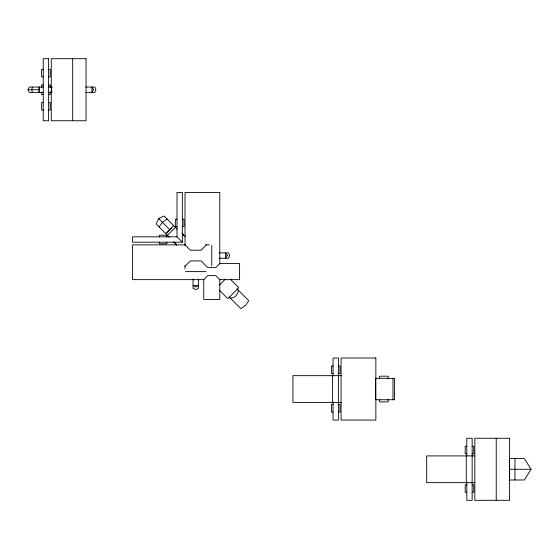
<?xml version="1.0" encoding="UTF-8"?>
<svg xmlns="http://www.w3.org/2000/svg" width="559" height="559" viewBox="0 0 559 559"><rect width="100%" height="100%" fill="white"/><g stroke="black" fill="none" stroke-linecap="round" stroke-linejoin="round"><path stroke-width="0.84" d="M39.018 92.389L39.354 87.043M238.232 290.135C238.441 294.446 234.598 298.289 230.287 298.08M32.387 87.043L31.695 89.719L32.387 92.389M177.259 229.162L164.087 215.991L158.735 218.583L156.143 223.928L169.314 237.107M43.392 92.389L29.341 92.389L27.95 89.719L29.341 87.043L43.392 87.043M509.333 458.583L524.384 458.583L531.05 469.281L524.384 479.985L509.333 479.985M159.161 226.947L162.445 222.293L167.106 219.009M167.141 232.663L173.667 225.57M167.476 235.269L175.421 227.324M185.015 266.266L190.367 260.913L201.065 260.913L207.752 267.6L215.781 267.6L219.792 263.589M206.418 244.863L201.065 250.215L190.367 250.215L185.015 244.863M203.742 279.64L207.752 275.622L215.781 275.622L219.792 279.64M219.282 285.223L225.382 279.13M165.723 233.515L171.634 228.079M43.35 69.386L41.639 69.386L41.639 76.876L43.35 76.876M48.486 69.386L50.198 69.386L50.198 76.876L48.486 76.876M43.35 84.905L41.639 84.905L41.639 87.309M48.486 84.905L50.198 84.905L50.198 87.309L51.938 87.309M48.591 87.043L52.071 87.043M85.862 87.043L94.89 87.043L95.945 89.719L94.89 92.389L85.862 92.389M27.95 89.719L39.186 89.719L39.354 92.389M51.938 92.123L50.198 92.123L50.198 94.534L48.486 94.534M48.591 92.389L52.071 92.389M43.35 94.534L41.639 94.534L41.639 92.123M43.35 102.556L41.639 102.556L41.639 110.046L43.35 110.046M48.486 102.556L50.198 102.556L50.198 110.046L48.486 110.046M177.098 219.184L175.386 219.184L175.386 226.674L177.098 226.674M182.234 219.184L183.946 219.184L183.946 226.674L182.234 226.674M176.993 236.841L132.588 236.841L132.588 242.187L182.346 242.187L182.346 192.436L176.993 192.436L176.993 236.841L182.346 242.187M185.665 244.863L132.588 244.863L132.588 279.64L203.923 279.64M205.677 244.863L209.157 244.863M219.149 252.892L228.638 252.892L229.686 255.561L228.638 258.237L219.149 258.237M219.582 263.589L239.587 263.589L239.587 279.64L219.582 279.64M185.385 271.611L206.054 271.611M333.164 366.033L331.452 366.033L331.452 373.517L333.164 373.517M338.3 366.033L340.012 366.033L340.012 373.517L338.3 373.517M341.612 375.662L292.93 375.662L292.93 402.41L341.612 402.41M375.676 378.338L394.577 378.338L394.577 399.734L375.676 399.734M333.164 404.548L331.452 404.548L331.452 412.039L333.164 412.039M338.3 404.548L340.012 404.548L340.012 412.039L338.3 412.039M466.912 446.278L465.2 446.278L465.2 453.768L466.912 453.768M472.048 446.278L473.759 446.278L473.759 453.768L472.048 453.768M474.703 455.906L426.678 455.906L426.678 482.655L474.703 482.655M509.598 469.281L531.05 469.281M466.912 484.8L465.2 484.8L465.2 492.29L466.912 492.29M472.048 484.8L473.759 484.8L473.759 492.29L472.048 492.29M230.252 279.13L238.784 287.661L227.813 298.632L219.282 290.1M181.989 233.131L185.385 236.527M182.779 234.682L184.002 235.905M237.093 288.989L248.776 300.679L245.597 305.445L240.831 308.624L229.148 296.934M158.735 218.583L169.866 229.707M174.401 242.187L176.057 243.85M173.29 241.83L176.679 245.226M39.018 87.043L39.186 89.719M514.951 458.583L514.951 479.985M509.535 458.583L509.535 479.985M496.224 438.256L496.224 500.312M466.8 456.354L466.8 438.256L472.152 438.256L472.152 500.312L466.8 500.312L466.8 482.214M466.269 455.906L466.269 482.655M392.977 378.338L392.977 399.734M388.163 378.764L388.163 376.193L379.603 376.193L379.603 378.764M388.163 399.308L388.163 401.872L379.603 401.872L379.603 399.308M375.55 378.338L375.55 399.734M333.052 376.109L333.052 358.005L338.405 358.005L338.405 420.068L333.052 420.068L333.052 401.963M332.521 375.662L332.521 402.41M219.792 263.764L219.792 192.436L185.015 192.436L185.015 245.513M219.792 279.423L219.792 299.435L203.742 299.435L203.742 279.423M211.77 245.226L211.77 265.895M198.389 278.997L198.389 288.486L195.72 289.534L193.044 288.486L193.044 278.997M185.015 265.525L185.015 269.005M166.827 236.946L166.827 235.234L159.336 235.234L159.336 236.946M166.827 242.082L166.827 243.794L159.336 243.794L159.336 242.082M72.67 58.688L72.67 120.744M51.638 87.043L51.638 92.389M93.535 89.719L91.928 92.389L91.928 87.043L93.535 89.719M227.282 255.561L225.675 258.237L225.675 252.892L227.282 255.561M198.389 285.523L195.72 287.13L193.044 285.523L198.389 285.523M48.598 58.688L43.246 58.688L43.246 120.744L48.598 120.744L48.598 58.688M86.044 58.688L51.267 58.688L51.267 120.744L86.044 120.744L86.044 58.688M375.858 358.005L341.081 358.005L341.081 420.068L375.858 420.068L375.858 358.005M509.598 438.256L474.829 438.256L474.829 500.312L509.598 500.312L509.598 438.256"/></g></svg>
